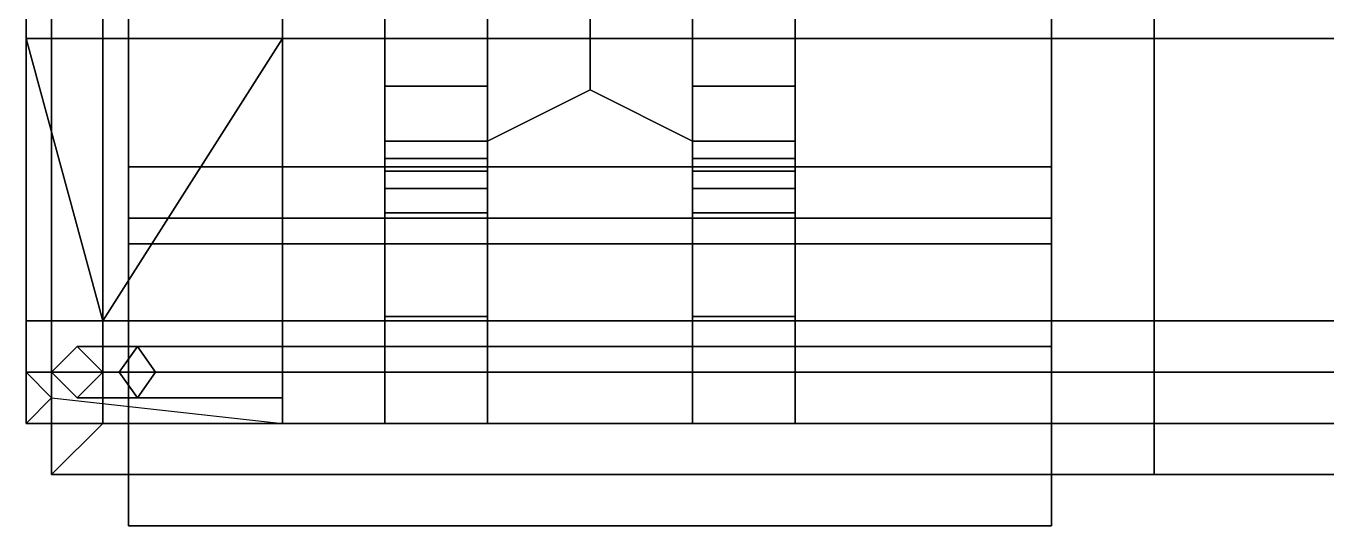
# Model space of a CAD drawing. Header units: millimetres. Extents: x -1.3 to 1.3, y -3.1 to 16.4.
# Drawn here: x -1.26 to -0.753, y -3.07 to -2.875 of the extents above; entities that cross this region are included whole.
import ezdxf

# ---------------------------------------------------------------- set-up
doc = ezdxf.new("R2010")
doc.units = ezdxf.units.MM
for name, color, linetype in [('internals', 3, 'Continuous'), ('tent', 3, 'Continuous'), ('tracks', 3, 'Continuous'), ('wheels', 2, 'Continuous')]:
    doc.layers.add(name, color=color, linetype=linetype)

msp = doc.modelspace()

# ---------------------------------------------------------------- linework, layer by layer
for points in [[(-1.25, -3.05, 1.72), (-1.25, -1.75, 1.72), (-1.25, 0.22, 1.12), (-1.25, -3.05, 1.12)], [(-0.82, -2.5, 0.45), (-0.82, -3.05, 1.01), (-0.82, 0.22, 1.12), (-0.82, 0.22, 1.07)], [(-0.82, -3.05, 1.01), (-0.82, -3.05, 1.12), (-0.82, 0.22, 1.12)], [(0.82, -2.5, 0.45), (0.82, -3.05, 1.01), (-0.82, -3.05, 1.01), (-0.82, -2.5, 0.45)], [(-1.25, -3.05, 1.12), (1.25, -3.05, 1.12), (1.25, -3.05, 1.72), (-1.25, -3.05, 1.72)], [(0.82, -3.05, 1.01), (0.82, -3.05, 1.12), (-0.82, -3.05, 1.12), (-0.82, -3.05, 1.01)]]:
    msp.add_3dface(points)
at = {"layer": 'internals'}
for points in [[(-1.25, -1.75, 1.72), (-1.25, -3.05, 1.72), (-1.23, -3.03, 1.72), (-1.23, -1.75, 1.72)], [(-1.23, -1.93, 1.66), (-1.23, -1.75, 1.72), (-1.23, -3.03, 1.72), (-1.23, -3.03, 1.66)], [(-0.63, -1.93, 1.66), (-1.23, -1.93, 1.66), (-1.23, -3.03, 1.66), (-0.63, -3.03, 1.66)], [(-1.24, -3, 2.92), (-1.25, -3.01, 2.92), (-1.22364, -3.01, 2.98364), (-1.21657, -3, 2.97657)], [(-1.24, -3, 1.72), (-1.25, -3.01, 1.72), (-1.25, -3.01, 2.92), (-1.24, -3, 2.92)], [(-1.23, -3.01, 2.92), (-1.24, -3, 2.92), (-1.21657, -3, 2.97657), (-1.2095, -3.01, 2.9695)], [(-1.23, -3.01, 1.72), (-1.24, -3, 1.72), (-1.24, -3, 2.92), (-1.23, -3.01, 2.92)], [(-1.21657, -3, 2.97657), (-1.22364, -3.01, 2.98364), (-1.16, -3.01, 3.01), (-1.16, -3, 3)], [(-1.2095, -3.01, 2.9695), (-1.21657, -3, 2.97657), (-1.16, -3, 3), (-1.16, -3.01, 2.99)], [(-1.16, -3, 3), (-1.16, -3.01, 3.01), (-1.16, -3.02, 3), (-1.16, -3.01, 2.99)], [(-1.25, -3.01, 2.92), (-1.24, -3.02, 2.92), (-1.21657, -3.02, 2.97657), (-1.22364, -3.01, 2.98364)], [(-1.25, -3.01, 1.72), (-1.24, -3.02, 1.72), (-1.24, -3.02, 2.92), (-1.25, -3.01, 2.92)], [(-1.24, -3.02, 2.92), (-1.23, -3.01, 2.92), (-1.2095, -3.01, 2.9695), (-1.21657, -3.02, 2.97657)], [(-1.24, -3.02, 1.72), (-1.23, -3.01, 1.72), (-1.23, -3.01, 2.92), (-1.24, -3.02, 2.92)], [(-1.22364, -3.01, 2.98364), (-1.21657, -3.02, 2.97657), (-1.16, -3.02, 3), (-1.16, -3.01, 3.01)], [(-1.21657, -3.02, 2.97657), (-1.2095, -3.01, 2.9695), (-1.16, -3.01, 2.99), (-1.16, -3.02, 3)], [(-1.25, -3.05, 1.72), (1.25, -3.05, 1.72), (1.23, -3.03, 1.72), (-1.23, -3.03, 1.72)], [(0.63, -3.03, 1.66), (-0.63, -3.03, 1.66), (-1.23, -3.03, 1.72), (1.23, -3.03, 1.72)], [(-0.63, -3.03, 1.66), (-1.23, -3.03, 1.66), (-1.23, -3.03, 1.72)]]:
    msp.add_3dface(points, dxfattribs=at)
at = {"layer": 'tent'}
for points in [[(-1.26, -3.01, 1.72), (-1.26, -2.88, 2.9), (-1.26, -2.53, 2.9), (-1.26, -2.4, 1.72)], [(-1.16, -2.53, 3), (-1.26, -2.53, 2.9), (-1.26, -2.88, 2.9), (-1.16, -2.88, 3)], [(-1.16, -2.88, 3), (1.16, -2.88, 3), (1.16, -2.53, 3), (-1.16, -2.53, 3)], [(-1.23, -2.99, 2.98364), (-1.23, -2.99, 2.98364), (-1.26, -2.88, 2.9), (-1.26, -2.99, 2.91)], [(-1.16, -2.88, 3), (-1.16, -2.88, 3), (-1.26, -2.88, 2.9), (-1.23, -2.99, 2.98364)], [(-1.26, -2.99, 2.91), (-1.26, -2.99, 2.91), (-1.26, -2.88, 2.9), (-1.26, -3.01, 1.72)], [(-1.16, -2.88, 3), (-1.16, -2.88, 3), (-1.23, -2.99, 2.98364), (-1.16, -2.99, 3.01)], [(-1.16, -2.99, 3.01), (1.16, -2.99, 3.01), (1.16, -2.88, 3), (-1.16, -2.88, 3)], [(-1.23, -2.99, 2.98364), (-1.26, -2.99, 2.91), (-1.26, -3.01, 2.92), (-1.23, -3.01, 2.99364)], [(-1.26, -2.99, 2.91), (-1.26, -3.01, 1.72), (-1.26, -3.01, 1.72), (-1.26, -3.01, 2.92)], [(-1.16, -2.99, 3.01), (-1.23, -2.99, 2.98364), (-1.23, -3.01, 2.99364), (-1.16, -3.01, 3.02)], [(-1.16, -3.01, 3.02), (1.16, -3.01, 3.02), (1.16, -2.99, 3.01), (-1.16, -2.99, 3.01)], [(-1.23, -3.01, 2.99364), (-1.26, -3.01, 2.92), (-1.26, -3.03, 2.91), (-1.23, -3.03, 2.98364)], [(-1.26, -3.01, 2.92), (-1.26, -3.01, 1.72), (-1.26, -3.01, 1.72), (-1.26, -3.03, 2.91)], [(-1.26, -3.03, 2.91), (-1.26, -3.01, 1.72), (-1.26, -3.01, 1.72), (-1.25, -3.02, 1.72)], [(-1.16, -3.01, 3.02), (-1.23, -3.01, 2.99364), (-1.23, -3.03, 2.98364), (-1.16, -3.03, 3.01)], [(1.16, -3.01, 3.02), (-1.16, -3.01, 3.02), (-1.16, -3.03, 3.01), (1.16, -3.03, 3.01)], [(-1.26, -3.03, 2.91), (-1.25, -3.02, 1.72), (-1.16, -3.03, 2.96)], [(-1.23, -3.03, 2.98364), (-1.26, -3.03, 2.91), (-1.16, -3.03, 2.96)], [(-1.16, -3.03, 3.01), (-1.23, -3.03, 2.98364), (-1.16, -3.03, 2.96)], [(1.16, -3.03, 3.01), (-1.16, -3.03, 3.01), (-1.16, -3.03, 2.96), (1.16, -3.03, 2.96)]]:
    msp.add_3dface(points, dxfattribs=at)
at = {"layer": 'tracks'}
for points in [[(-1.22, -2.08), (-1.22, -2.93, 0.35), (-1.22, -2.85, 0.38), (-1.22, -2.04, 0.05)], [(-0.86, -2.85, 0.38), (-0.86, -2.93, 0.35), (-0.86, -2.08), (-0.86, -2.04, 0.05)], [(-0.86, -2.08), (-0.86, -2.93, 0.35), (-1.22, -2.93, 0.35), (-1.22, -2.08)], [(-1.22, -3, 0.83), (-1.22, -2.86, 0.93), (-1.22, -2.81, 0.87), (-1.22, -2.95, 0.77)], [(-1.22, -2.95, 0.77), (-1.22, -2.81, 0.87), (-0.86, -2.81, 0.87), (-0.86, -2.95, 0.77)], [(-0.86, -2.81, 0.87), (-0.86, -2.86, 0.93), (-0.86, -3, 0.83), (-0.86, -2.95, 0.77)], [(-1.22, -2.85, 0.38), (-1.22, -2.96, 0.48), (-0.86, -2.96, 0.48), (-0.86, -2.85, 0.38)], [(-1.22, -2.93, 0.35), (-1.22, -3.03, 0.46), (-1.22, -2.96, 0.48), (-1.22, -2.85, 0.38)], [(-0.86, -2.96, 0.48), (-0.86, -3.03, 0.46), (-0.86, -2.93, 0.35), (-0.86, -2.85, 0.38)], [(-0.86, -3, 0.83), (-0.86, -2.86, 0.93), (-1.22, -2.86, 0.93), (-1.22, -3, 0.83)], [(-0.86, -2.93, 0.35), (-0.86, -3.03, 0.46), (-1.22, -3.03, 0.46), (-1.22, -2.93, 0.35)], [(-1.22, -3.07, 0.69), (-1.22, -3, 0.83), (-1.22, -2.95, 0.77), (-1.22, -3, 0.67)], [(-1.22, -3, 0.67), (-1.22, -2.95, 0.77), (-0.86, -2.95, 0.77), (-0.86, -3, 0.67)], [(-0.86, -2.95, 0.77), (-0.86, -3, 0.83), (-0.86, -3.07, 0.69), (-0.86, -3, 0.67)], [(-1.22, -3.03, 0.46), (-1.22, -3.07, 0.57), (-1.22, -3, 0.57), (-1.22, -2.96, 0.48)], [(-1.22, -2.96, 0.48), (-1.22, -3, 0.57), (-0.86, -3, 0.57), (-0.86, -2.96, 0.48)], [(-0.86, -3, 0.57), (-0.86, -3.07, 0.57), (-0.86, -3.03, 0.46), (-0.86, -2.96, 0.48)], [(-0.86, -3.07, 0.69), (-0.86, -3, 0.83), (-1.22, -3, 0.83), (-1.22, -3.07, 0.69)], [(-1.22, -3.07, 0.57), (-1.22, -3.07, 0.69), (-1.22, -3, 0.67), (-1.22, -3, 0.57)], [(-1.22, -3, 0.57), (-1.22, -3, 0.67), (-0.86, -3, 0.67), (-0.86, -3, 0.57)], [(-0.86, -3, 0.67), (-0.86, -3.07, 0.69), (-0.86, -3.07, 0.57), (-0.86, -3, 0.57)], [(-0.86, -3.03, 0.46), (-0.86, -3.07, 0.57), (-1.22, -3.07, 0.57), (-1.22, -3.03, 0.46)], [(-0.86, -3.07, 0.57), (-0.86, -3.07, 0.69), (-1.22, -3.07, 0.69), (-1.22, -3.07, 0.57)]]:
    msp.add_3dface(points, dxfattribs=at)
at = {"layer": 'wheels'}
for points in [[(-1.08, -2.94799, 0.81799), (-1.08, -2.75, 0.9), (-1.12, -2.75, 0.9), (-1.12, -2.94799, 0.81799)], [(-1.08, -2.75, 0.34), (-1.08, -2.94799, 0.42201), (-1.12, -2.94799, 0.42201), (-1.12, -2.75, 0.34)], [(-1.12, -2.75, 0.9), (-1.12, -2.77828, 0.85828), (-1.12, -2.89849, 0.80849), (-1.12, -2.94799, 0.81799)], [(-1.12, -2.94799, 0.42201), (-1.12, -2.89849, 0.43151), (-1.12, -2.77828, 0.38172), (-1.12, -2.75, 0.34)], [(-1.08, -2.75, 0.34), (-1.08, -2.77828, 0.38172), (-1.08, -2.89849, 0.43151), (-1.08, -2.94799, 0.42201)], [(-1.08, -2.94799, 0.81799), (-1.08, -2.89849, 0.80849), (-1.08, -2.77828, 0.85828), (-1.08, -2.75, 0.9)], [(-1, -2.94799, 0.42201), (-1, -2.89849, 0.43151), (-1, -2.77828, 0.38172), (-1, -2.75, 0.34)], [(-1, -2.94799, 0.42201), (-1, -2.75, 0.34), (-0.96, -2.75, 0.34), (-0.96, -2.94799, 0.42201)], [(-1, -2.75, 0.9), (-1, -2.77828, 0.85828), (-1, -2.89849, 0.80849), (-1, -2.94799, 0.81799)], [(-1, -2.75, 0.9), (-1, -2.94799, 0.81799), (-0.96, -2.94799, 0.81799), (-0.96, -2.75, 0.9)], [(-0.96, -2.75, 0.34), (-0.96, -2.77828, 0.38172), (-0.96, -2.89849, 0.43151), (-0.96, -2.94799, 0.42201)], [(-0.96, -2.94799, 0.81799), (-0.96, -2.89849, 0.80849), (-0.96, -2.77828, 0.85828), (-0.96, -2.75, 0.9)], [(-1.12, -2.77828, 0.85828), (-1.12, -2.79, 0.83), (-1.12, -2.87021, 0.79678), (-1.12, -2.89849, 0.80849)], [(-1.12, -2.89849, 0.43151), (-1.12, -2.87021, 0.44322), (-1.12, -2.79, 0.41), (-1.12, -2.77828, 0.38172)], [(-1.08, -2.77828, 0.38172), (-1.08, -2.79, 0.41), (-1.08, -2.87021, 0.44322), (-1.08, -2.89849, 0.43151)], [(-1.08, -2.89849, 0.80849), (-1.08, -2.87021, 0.79678), (-1.08, -2.79, 0.83), (-1.08, -2.77828, 0.85828)], [(-1, -2.89849, 0.43151), (-1, -2.87021, 0.44322), (-1, -2.79, 0.41), (-1, -2.77828, 0.38172)], [(-1, -2.77828, 0.85828), (-1, -2.79, 0.83), (-1, -2.87021, 0.79678), (-1, -2.89849, 0.80849)], [(-0.96, -2.77828, 0.38172), (-0.96, -2.79, 0.41), (-0.96, -2.87021, 0.44322), (-0.96, -2.89849, 0.43151)], [(-0.96, -2.89849, 0.80849), (-0.96, -2.87021, 0.79678), (-0.96, -2.79, 0.83), (-0.96, -2.77828, 0.85828)], [(-0.96, -2.89849, 0.51151), (-0.96, -2.87021, 0.49979), (-0.96, -2.82071, 0.54929), (-0.96, -2.85, 0.62)], [(-0.96, -2.93172, 0.64828), (-0.96, -2.92, 0.62), (-0.96, -2.85, 0.62), (-0.96, -2.82071, 0.69071)], [(-0.96, -2.89849, 0.72849), (-0.96, -2.93172, 0.64828), (-0.96, -2.82071, 0.69071), (-0.96, -2.87021, 0.74021)], [(-1.12, -2.89849, 0.51151), (-1.12, -2.93172, 0.59172), (-1.12, -2.83485, 0.53515), (-1.12, -2.87021, 0.49979)], [(-1.12, -2.93172, 0.59172), (-1.12, -2.92, 0.62), (-1.12, -2.87, 0.62), (-1.12, -2.83485, 0.53515)], [(-1.12, -2.89849, 0.72849), (-1.12, -2.87021, 0.74021), (-1.12, -2.83485, 0.70485), (-1.12, -2.87, 0.62)], [(-0.96, -2.93172, 0.59172), (-0.96, -2.89849, 0.51151), (-0.96, -2.85, 0.62), (-0.96, -2.92, 0.62)], [(-1.08, -2.87021, 0.74021), (-1.08, -2.92, 0.62), (-1.04, -2.9, 0.62), (-1.04, -2.85607, 0.72607)], [(-1.08, -2.92, 0.62), (-1.08, -2.87021, 0.49979), (-1.04, -2.85607, 0.51393), (-1.04, -2.9, 0.62)], [(-1, -2.92, 0.62), (-1, -2.87021, 0.74021), (-1.04, -2.85607, 0.72607), (-1.04, -2.9, 0.62)], [(-1, -2.87021, 0.49979), (-1, -2.92, 0.62), (-1.04, -2.9, 0.62), (-1.04, -2.85607, 0.51393)], [(-1.12, -2.93172, 0.64828), (-1.12, -2.89849, 0.72849), (-1.12, -2.87, 0.62), (-1.12, -2.92, 0.62)], [(-1.08, -2.87021, 0.49979), (-1.08, -2.89849, 0.51151), (-1.12, -2.89849, 0.51151), (-1.12, -2.87021, 0.49979)], [(-1.08, -2.89849, 0.43151), (-1.08, -2.87021, 0.44322), (-1.12, -2.87021, 0.44322), (-1.12, -2.89849, 0.43151)], [(-1.08, -2.89849, 0.72849), (-1.08, -2.87021, 0.74021), (-1.12, -2.87021, 0.74021), (-1.12, -2.89849, 0.72849)], [(-1.08, -2.87021, 0.79678), (-1.08, -2.89849, 0.80849), (-1.12, -2.89849, 0.80849), (-1.12, -2.87021, 0.79678)], [(-1.08, -2.89849, 0.51151), (-1.08, -2.87021, 0.49979), (-1.08, -2.92, 0.62), (-1.08, -2.93172, 0.59172)], [(-1.08, -2.93172, 0.64828), (-1.08, -2.92, 0.62), (-1.08, -2.87021, 0.74021), (-1.08, -2.89849, 0.72849)], [(-1, -2.87021, 0.44322), (-1, -2.89849, 0.43151), (-0.96, -2.89849, 0.43151), (-0.96, -2.87021, 0.44322)], [(-1, -2.93172, 0.59172), (-1, -2.92, 0.62), (-1, -2.87021, 0.49979), (-1, -2.89849, 0.51151)], [(-1, -2.89849, 0.72849), (-1, -2.87021, 0.74021), (-1, -2.92, 0.62), (-1, -2.93172, 0.64828)], [(-1, -2.89849, 0.51151), (-1, -2.87021, 0.49979), (-0.96, -2.87021, 0.49979), (-0.96, -2.89849, 0.51151)], [(-1, -2.89849, 0.80849), (-1, -2.87021, 0.79678), (-0.96, -2.87021, 0.79678), (-0.96, -2.89849, 0.80849)], [(-1, -2.87021, 0.74021), (-1, -2.89849, 0.72849), (-0.96, -2.89849, 0.72849), (-0.96, -2.87021, 0.74021)], [(-1.08, -2.89849, 0.51151), (-1.08, -2.92678, 0.49979), (-1.12, -2.92678, 0.49979), (-1.12, -2.89849, 0.51151)], [(-1.08, -2.92678, 0.44322), (-1.08, -2.89849, 0.43151), (-1.12, -2.89849, 0.43151), (-1.12, -2.92678, 0.44322)], [(-1.08, -2.92678, 0.74021), (-1.08, -2.89849, 0.72849), (-1.12, -2.89849, 0.72849), (-1.12, -2.92678, 0.74021)], [(-1.08, -2.89849, 0.80849), (-1.08, -2.92678, 0.79678), (-1.12, -2.92678, 0.79678), (-1.12, -2.89849, 0.80849)], [(-1.12, -2.94799, 0.81799), (-1.12, -2.89849, 0.80849), (-1.12, -2.92678, 0.79678), (-1.12, -2.94799, 0.81799)], [(-1.12, -2.94799, 0.42201), (-1.12, -2.92678, 0.44322), (-1.12, -2.89849, 0.43151), (-1.12, -2.94799, 0.42201)], [(-1.12, -2.96, 0.58), (-1.12, -2.93172, 0.59172), (-1.12, -2.89849, 0.51151), (-1.12, -2.92678, 0.49979)], [(-1.12, -2.92678, 0.74021), (-1.12, -2.89849, 0.72849), (-1.12, -2.93172, 0.64828), (-1.12, -2.96, 0.66)], [(-1.08, -2.94799, 0.42201), (-1.08, -2.89849, 0.43151), (-1.08, -2.92678, 0.44322), (-1.08, -2.94799, 0.42201)], [(-1.08, -2.92678, 0.49979), (-1.08, -2.89849, 0.51151), (-1.08, -2.93172, 0.59172), (-1.08, -2.96, 0.58)], [(-1.08, -2.96, 0.66), (-1.08, -2.93172, 0.64828), (-1.08, -2.89849, 0.72849), (-1.08, -2.92678, 0.74021)], [(-1.08, -2.94799, 0.81799), (-1.08, -2.92678, 0.79678), (-1.08, -2.89849, 0.80849), (-1.08, -2.94799, 0.81799)], [(-1, -2.94799, 0.42201), (-1, -2.92678, 0.44322), (-1, -2.89849, 0.43151), (-1, -2.94799, 0.42201)], [(-1, -2.89849, 0.43151), (-1, -2.92678, 0.44322), (-0.96, -2.92678, 0.44322), (-0.96, -2.89849, 0.43151)], [(-1, -2.94799, 0.81799), (-1, -2.89849, 0.80849), (-1, -2.92678, 0.79678), (-1, -2.94799, 0.81799)], [(-1, -2.96, 0.58), (-1, -2.93172, 0.59172), (-1, -2.89849, 0.51151), (-1, -2.92678, 0.49979)], [(-1, -2.92678, 0.74021), (-1, -2.89849, 0.72849), (-1, -2.93172, 0.64828), (-1, -2.96, 0.66)], [(-1, -2.92678, 0.49979), (-1, -2.89849, 0.51151), (-0.96, -2.89849, 0.51151), (-0.96, -2.92678, 0.49979)], [(-1, -2.92678, 0.79678), (-1, -2.89849, 0.80849), (-0.96, -2.89849, 0.80849), (-0.96, -2.92678, 0.79678)], [(-1, -2.89849, 0.72849), (-1, -2.92678, 0.74021), (-0.96, -2.92678, 0.74021), (-0.96, -2.89849, 0.72849)], [(-0.96, -2.94799, 0.42201), (-0.96, -2.89849, 0.43151), (-0.96, -2.92678, 0.44322), (-0.96, -2.94799, 0.42201)], [(-0.96, -2.92678, 0.49979), (-0.96, -2.89849, 0.51151), (-0.96, -2.93172, 0.59172), (-0.96, -2.96, 0.58)], [(-0.96, -2.96, 0.66), (-0.96, -2.93172, 0.64828), (-0.96, -2.89849, 0.72849), (-0.96, -2.92678, 0.74021)], [(-0.96, -2.94799, 0.81799), (-0.96, -2.92678, 0.79678), (-0.96, -2.89849, 0.80849), (-0.96, -2.94799, 0.81799)], [(-1.08, -2.92, 0.62), (-1.08, -2.93172, 0.64828), (-1.12, -2.93172, 0.64828), (-1.12, -2.92, 0.62)], [(-1.08, -2.93172, 0.59172), (-1.08, -2.92, 0.62), (-1.12, -2.92, 0.62), (-1.12, -2.93172, 0.59172)], [(-1, -2.93172, 0.64828), (-1, -2.92, 0.62), (-0.96, -2.92, 0.62), (-0.96, -2.93172, 0.64828)], [(-1, -2.92, 0.62), (-1, -2.93172, 0.59172), (-0.96, -2.93172, 0.59172), (-0.96, -2.92, 0.62)], [(-1.08, -2.93849, 0.47151), (-1.08, -2.92678, 0.44322), (-1.12, -2.92678, 0.44322), (-1.12, -2.93849, 0.47151)], [(-1.08, -2.92678, 0.49979), (-1.08, -2.93849, 0.47151), (-1.12, -2.93849, 0.47151), (-1.12, -2.92678, 0.49979)], [(-1.08, -2.93849, 0.76849), (-1.08, -2.92678, 0.74021), (-1.12, -2.92678, 0.74021), (-1.12, -2.93849, 0.76849)], [(-1.08, -2.92678, 0.79678), (-1.08, -2.93849, 0.76849), (-1.12, -2.93849, 0.76849), (-1.12, -2.92678, 0.79678)], [(-1.12, -2.98828, 0.59172), (-1.12, -2.96, 0.58), (-1.12, -2.92678, 0.49979), (-1.12, -2.93849, 0.47151)], [(-1.12, -2.94799, 0.42201), (-1.12, -2.93849, 0.47151), (-1.12, -2.92678, 0.44322), (-1.12, -2.94799, 0.42201)], [(-1.12, -2.93849, 0.76849), (-1.12, -2.92678, 0.74021), (-1.12, -2.96, 0.66), (-1.12, -2.98828, 0.64828)], [(-1.12, -2.94799, 0.81799), (-1.12, -2.92678, 0.79678), (-1.12, -2.93849, 0.76849), (-1.12, -2.94799, 0.81799)], [(-1.08, -2.93849, 0.47151), (-1.08, -2.92678, 0.49979), (-1.08, -2.96, 0.58), (-1.08, -2.98828, 0.59172)], [(-1.08, -2.94799, 0.42201), (-1.08, -2.92678, 0.44322), (-1.08, -2.93849, 0.47151), (-1.08, -2.94799, 0.42201)], [(-1.08, -2.94799, 0.81799), (-1.08, -2.93849, 0.76849), (-1.08, -2.92678, 0.79678), (-1.08, -2.94799, 0.81799)], [(-1.08, -2.98828, 0.64828), (-1.08, -2.96, 0.66), (-1.08, -2.92678, 0.74021), (-1.08, -2.93849, 0.76849)], [(-1, -2.98828, 0.59172), (-1, -2.96, 0.58), (-1, -2.92678, 0.49979), (-1, -2.93849, 0.47151)], [(-1, -2.93849, 0.47151), (-1, -2.92678, 0.49979), (-0.96, -2.92678, 0.49979), (-0.96, -2.93849, 0.47151)], [(-1, -2.94799, 0.42201), (-1, -2.93849, 0.47151), (-1, -2.92678, 0.44322), (-1, -2.94799, 0.42201)], [(-1, -2.92678, 0.44322), (-1, -2.93849, 0.47151), (-0.96, -2.93849, 0.47151), (-0.96, -2.92678, 0.44322)], [(-1, -2.93849, 0.76849), (-1, -2.92678, 0.74021), (-1, -2.96, 0.66), (-1, -2.98828, 0.64828)], [(-1, -2.94799, 0.81799), (-1, -2.92678, 0.79678), (-1, -2.93849, 0.76849), (-1, -2.94799, 0.81799)], [(-1, -2.92678, 0.74021), (-1, -2.93849, 0.76849), (-0.96, -2.93849, 0.76849), (-0.96, -2.92678, 0.74021)], [(-1, -2.93849, 0.76849), (-1, -2.92678, 0.79678), (-0.96, -2.92678, 0.79678), (-0.96, -2.93849, 0.76849)], [(-0.96, -2.93849, 0.47151), (-0.96, -2.92678, 0.49979), (-0.96, -2.96, 0.58), (-0.96, -2.98828, 0.59172)], [(-0.96, -2.94799, 0.42201), (-0.96, -2.92678, 0.44322), (-0.96, -2.93849, 0.47151), (-0.96, -2.94799, 0.42201)], [(-0.96, -2.94799, 0.81799), (-0.96, -2.93849, 0.76849), (-0.96, -2.92678, 0.79678), (-0.96, -2.94799, 0.81799)], [(-0.96, -2.98828, 0.64828), (-0.96, -2.96, 0.66), (-0.96, -2.92678, 0.74021), (-0.96, -2.93849, 0.76849)], [(-1.08, -2.93172, 0.64828), (-1.08, -2.96, 0.66), (-1.12, -2.96, 0.66), (-1.12, -2.93172, 0.64828)], [(-1.08, -2.96, 0.58), (-1.08, -2.93172, 0.59172), (-1.12, -2.93172, 0.59172), (-1.12, -2.96, 0.58)], [(-1, -2.96, 0.66), (-1, -2.93172, 0.64828), (-0.96, -2.93172, 0.64828), (-0.96, -2.96, 0.66)], [(-1, -2.93172, 0.59172), (-1, -2.96, 0.58), (-0.96, -2.96, 0.58), (-0.96, -2.93172, 0.59172)], [(-1.12, -3.03, 0.62), (-1.12, -2.98828, 0.59172), (-1.12, -2.93849, 0.47151), (-1.12, -2.94799, 0.42201)], [(-1.12, -2.94799, 0.81799), (-1.12, -2.93849, 0.76849), (-1.12, -2.98828, 0.64828), (-1.12, -3.03, 0.62)], [(-1.08, -2.94799, 0.42201), (-1.08, -2.93849, 0.47151), (-1.08, -2.98828, 0.59172), (-1.08, -3.03, 0.62)], [(-1.08, -3.03, 0.62), (-1.08, -2.98828, 0.64828), (-1.08, -2.93849, 0.76849), (-1.08, -2.94799, 0.81799)], [(-1, -3.03, 0.62), (-1, -2.98828, 0.59172), (-1, -2.93849, 0.47151), (-1, -2.94799, 0.42201)], [(-1, -2.94799, 0.81799), (-1, -2.93849, 0.76849), (-1, -2.98828, 0.64828), (-1, -3.03, 0.62)], [(-0.96, -2.94799, 0.42201), (-0.96, -2.93849, 0.47151), (-0.96, -2.98828, 0.59172), (-0.96, -3.03, 0.62)], [(-0.96, -3.03, 0.62), (-0.96, -2.98828, 0.64828), (-0.96, -2.93849, 0.76849), (-0.96, -2.94799, 0.81799)], [(-1.08, -3.03, 0.62), (-1.08, -2.94799, 0.81799), (-1.12, -2.94799, 0.81799), (-1.12, -3.03, 0.62)], [(-1.08, -2.94799, 0.42201), (-1.08, -3.03, 0.62), (-1.12, -3.03, 0.62), (-1.12, -2.94799, 0.42201)], [(-1, -3.03, 0.62), (-1, -2.94799, 0.42201), (-0.96, -2.94799, 0.42201), (-0.96, -3.03, 0.62)], [(-1, -2.94799, 0.81799), (-1, -3.03, 0.62), (-0.96, -3.03, 0.62), (-0.96, -2.94799, 0.81799)], [(-1.08, -2.98828, 0.59172), (-1.08, -2.96, 0.58), (-1.12, -2.96, 0.58), (-1.12, -2.98828, 0.59172)], [(-1.08, -2.96, 0.66), (-1.08, -2.98828, 0.64828), (-1.12, -2.98828, 0.64828), (-1.12, -2.96, 0.66)], [(-1, -2.96, 0.58), (-1, -2.98828, 0.59172), (-0.96, -2.98828, 0.59172), (-0.96, -2.96, 0.58)], [(-1, -2.98828, 0.64828), (-1, -2.96, 0.66), (-0.96, -2.96, 0.66), (-0.96, -2.98828, 0.64828)], [(-1.08, -3, 0.62), (-1.08, -2.98828, 0.59172), (-1.12, -2.98828, 0.59172), (-1.12, -3, 0.62)], [(-1.08, -2.98828, 0.64828), (-1.08, -3, 0.62), (-1.12, -3, 0.62), (-1.12, -2.98828, 0.64828)], [(-1.12, -3.03, 0.62), (-1.12, -3, 0.62), (-1.12, -2.98828, 0.59172), (-1.12, -3.03, 0.62)], [(-1.12, -3.03, 0.62), (-1.12, -2.98828, 0.64828), (-1.12, -3, 0.62), (-1.12, -3.03, 0.62)], [(-1.08, -3.03, 0.62), (-1.08, -2.98828, 0.59172), (-1.08, -3, 0.62), (-1.08, -3.03, 0.62)], [(-1.08, -3.03, 0.62), (-1.08, -3, 0.62), (-1.08, -2.98828, 0.64828), (-1.08, -3.03, 0.62)], [(-1, -3.03, 0.62), (-1, -3, 0.62), (-1, -2.98828, 0.59172), (-1, -3.03, 0.62)], [(-1, -3.03, 0.62), (-1, -2.98828, 0.64828), (-1, -3, 0.62), (-1, -3.03, 0.62)], [(-1, -2.98828, 0.59172), (-1, -3, 0.62), (-0.96, -3, 0.62), (-0.96, -2.98828, 0.59172)], [(-1, -3, 0.62), (-1, -2.98828, 0.64828), (-0.96, -2.98828, 0.64828), (-0.96, -3, 0.62)], [(-0.96, -3.03, 0.62), (-0.96, -2.98828, 0.59172), (-0.96, -3, 0.62), (-0.96, -3.03, 0.62)], [(-0.96, -3.03, 0.62), (-0.96, -3, 0.62), (-0.96, -2.98828, 0.64828), (-0.96, -3.03, 0.62)]]:
    msp.add_3dface(points, dxfattribs=at)

doc.saveas('drawing.dxf')
